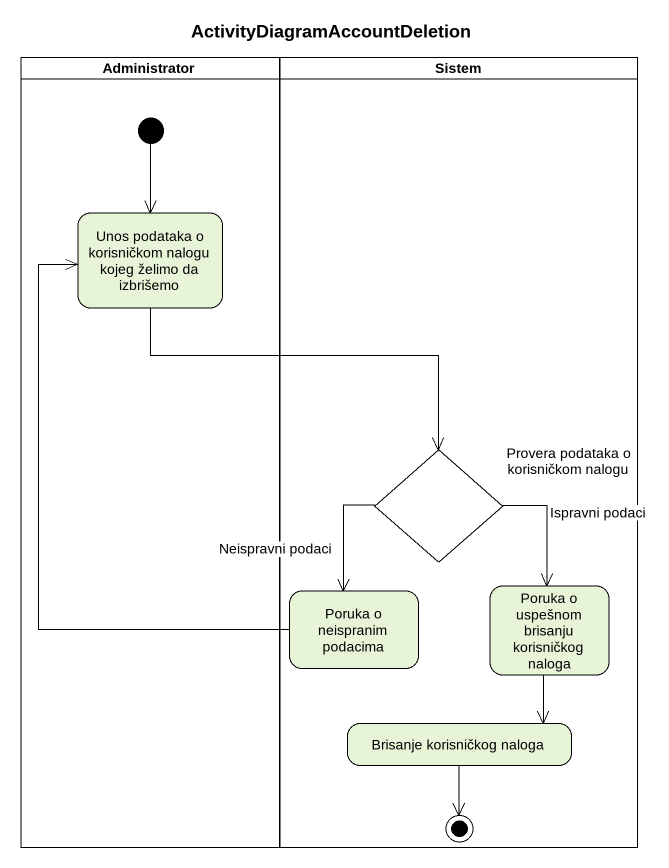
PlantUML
@startuml
title ActivityDiagramAccountDeletion
hide empty description
state Administrator <<partition>> {
  state "Unos podataka o korisničkom nalogu kojeg želimo da izbrišemo" as Unos_podataka_o_korisničkom
  [*] --> Unos_podataka_o_korisničkom
}
state Sistem <<partition>> {
  state "Provera podataka o korisničkom nalogu" as Provera_podataka_o <<choice>>
  state "Poruka o uspešnom brisanju korisničkog naloga" as Poruka_o_uspešnom_brisanju
  state "Poruka o neispranim podacima" as Poruka_o_neispranim_podacima
  state "Brisanje korisničkog naloga" as Brisanje_korisničkog_naloga
  Brisanje_korisničkog_naloga --> [*]
}
Unos_podataka_o_korisničkom --> Provera_podataka_o
Provera_podataka_o --> Poruka_o_uspešnom_brisanju : Ispravni podaci
Provera_podataka_o --> Poruka_o_neispranim_podacima : Neispravni podaci
Poruka_o_uspešnom_brisanju --> Brisanje_korisničkog_naloga
Poruka_o_neispranim_podacima -up-> Unos_podataka_o_korisničkom
@enduml
